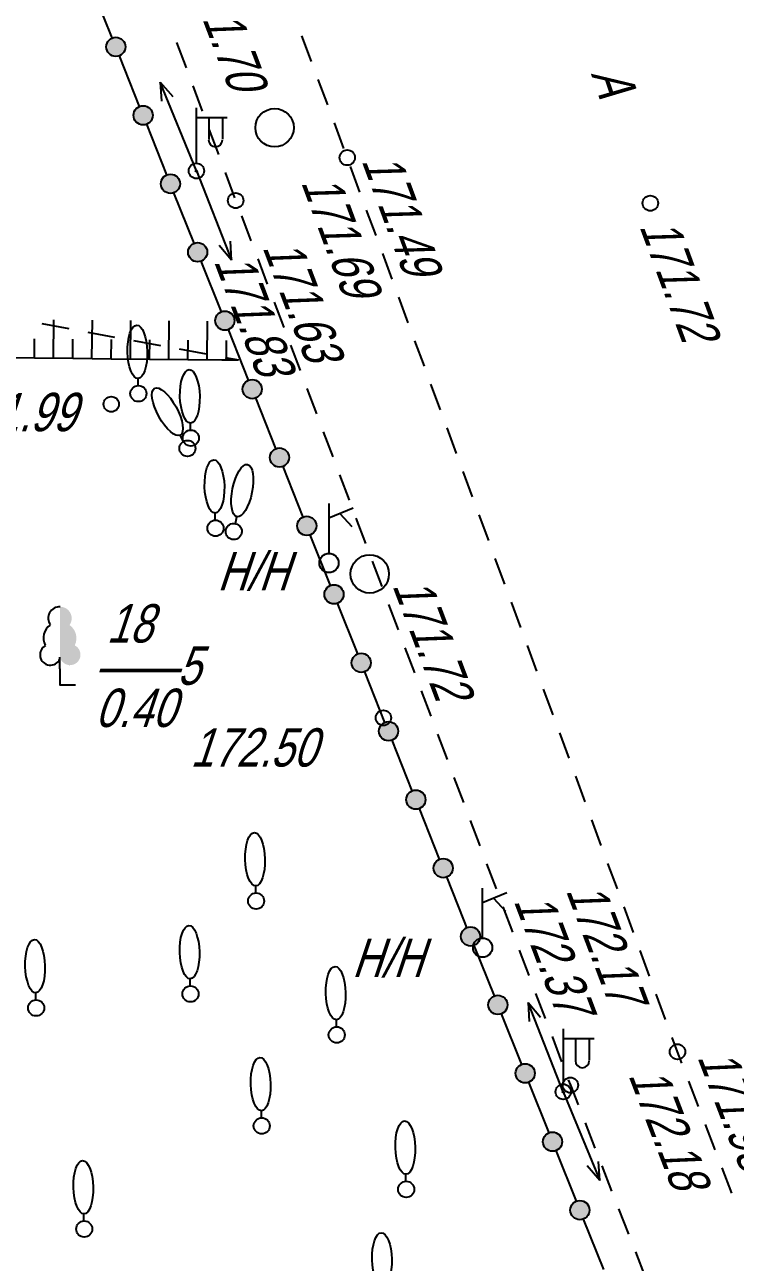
# Model space of a CAD drawing. Header units: metres. Extents: x -584 to -429, y 22748 to 22926.
# Drawn here: x -470.07 to -451.56, y 22813.05 to 22845.28 of the extents above; entities that cross this region are included whole.
import ezdxf
from ezdxf.enums import TextEntityAlignment as Align

# ---------------------------------------------------------------- set-up
doc = ezdxf.new("R2010")
doc.units = ezdxf.units.M
doc.header["$MEASUREMENT"] = 0
for name, color, linetype, lineweight in [('Горизонтали', 7, 'Continuous', 25), ('Граница улицы', 7, 'Continuous', 25), ('Колодцы', 7, 'Continuous', 25), ('Леса и газоны', 7, 'Continuous', 25), ('Ограды', 7, 'Continuous', 25), ('Отдельно стоящее дерево', 7, 'Continuous', 25), ('Откосы', 7, 'Continuous', 25), ('Указатель подз коммуникаций', 7, 'Continuous', 25), ('Фонари', 7, 'Continuous', 25)]:
    doc.layers.add(name, color=color, linetype=linetype, lineweight=lineweight)
doc.styles.add('Style-RUSSIAN_1251 I 0.32289', font='RUSSIAN_1251.shx', dxfattribs={"oblique": 18.5})

# ---------------------------------------------------------------- blocks, each defined once
blk = doc.blocks.new('PIKET_10')
at = {"layer": 'Горизонтали', "color": 7, "linetype": 'Continuous', "lineweight": 25}
blk.add_arc((0, 0), 0.2, 0, 360, dxfattribs=at)
blk = doc.blocks.new('STRFON_4')
at = {"layer": 'Фонари', "color": 7, "linetype": 'Continuous', "lineweight": 25, "flags": 128}
for points in [[(0, 0), (2.5, 0)], [(2.5, 0), (2.025, 0.157)], [(2.5, 0), (2.025, -0.156)]]:
    blk.add_lwpolyline(points, dxfattribs=at)
blk = doc.blocks.new('STRFON_5')
at = {"layer": 'Фонари', "color": 7, "linetype": 'Continuous', "lineweight": 25, "flags": 128}
for points in [[(0, 0), (2.5, 0)], [(2.5, 0), (2.025, 0.158)], [(2.5, 0), (2.025, -0.156)]]:
    blk.add_lwpolyline(points, dxfattribs=at)
blk = doc.blocks.new('STRFON_6')
at = {"layer": 'Фонари', "color": 7, "linetype": 'Continuous', "lineweight": 25, "flags": 128}
for points in [[(0, 0), (2.5, 0)], [(2.5, 0), (2.025, 0.157)], [(2.5, 0), (2.025, -0.156)]]:
    blk.add_lwpolyline(points, dxfattribs=at)
blk = doc.blocks.new('PIKET_17')
at = {"layer": 'Горизонтали', "color": 7, "linetype": 'Continuous', "lineweight": 25}
blk.add_arc((0, 0), 0.2, 0, 360, dxfattribs=at)
blk = doc.blocks.new('PIKET_19')
at = {"layer": 'Горизонтали', "color": 7, "linetype": 'Continuous', "lineweight": 25}
blk.add_arc((0, 0), 0.2, 0, 360, dxfattribs=at)
blk = doc.blocks.new('PIKET_20')
at = {"layer": 'Горизонтали', "color": 7, "linetype": 'Continuous', "lineweight": 25}
blk.add_arc((0, 0), 0.2, 0, 360, dxfattribs=at)
blk = doc.blocks.new('PIKET_21')
at = {"layer": 'Горизонтали', "color": 7, "linetype": 'Continuous', "lineweight": 25}
blk.add_arc((0, 0), 0.2, 0, 360, dxfattribs=at)
blk = doc.blocks.new('PIKET_22')
at = {"layer": 'Горизонтали', "color": 7, "linetype": 'Continuous', "lineweight": 25}
blk.add_arc((0, 0), 0.2, 0, 360, dxfattribs=at)
blk = doc.blocks.new('STRFON_8')
at = {"layer": 'Фонари', "color": 7, "linetype": 'Continuous', "lineweight": 25, "flags": 128}
for points in [[(0, 0), (2.499, 0)], [(2.499, 0), (2.025, 0.157)], [(2.499, 0), (2.025, -0.156)]]:
    blk.add_lwpolyline(points, dxfattribs=at)
blk = doc.blocks.new('msdElementTypeLineString_3')
at = {"layer": 'Граница улицы', "color": 7, "linetype": 'Continuous', "lineweight": 25}
for p, q in [((15.318, 52.852), (15.071, 53.517)), ((15.741, 51.719), (15.493, 52.384)), ((16.163, 50.586), (15.915, 51.251)), ((16.583, 49.451), (16.337, 50.117)), ((17.002, 48.317), (16.756, 48.982)), ((17.421, 47.182), (17.175, 47.848)), ((17.84, 46.048), (17.594, 46.713)), ((18.259, 44.913), (18.013, 45.579)), ((18.678, 43.778), (18.432, 44.444)), ((19.097, 42.644), (18.851, 43.309)), ((19.516, 41.509), (19.27, 42.175)), ((19.935, 40.374), (19.689, 41.04)), ((20.354, 39.24), (20.108, 39.905)), ((20.773, 38.105), (20.527, 38.771)), ((21.192, 36.971), (20.946, 37.636)), ((21.611, 35.836), (21.365, 36.502)), ((22.03, 34.701), (21.784, 35.367)), ((22.449, 33.567), (22.203, 34.232)), ((22.868, 32.432), (22.622, 33.098)), ((23.287, 31.298), (23.041, 31.963)), ((23.705, 30.163), (23.46, 30.828)), ((24.124, 29.028), (23.879, 29.694)), ((24.543, 27.894), (24.298, 28.559)), ((25.4, 25.631), (25.146, 26.294)), ((25.834, 24.502), (25.579, 25.165)), ((26.267, 23.373), (26.013, 24.036))]:
    blk.add_line(p, q, dxfattribs=at)
at = {"layer": 'Граница улицы', "color": 7, "linetype": 'Continuous', "lineweight": 25, "flags": 128}
blk.add_lwpolyline([(24.966, 26.761), (24.853, 27.056), (24.717, 27.425)], dxfattribs=at)
blk = doc.blocks.new('UKAZ')
at = {"layer": 'Указатель подз коммуникаций', "color": 7, "linetype": 'Continuous', "lineweight": 25}
for p, q in [((-0.005, 1.178), (0.628, 1.437)), ((0.001, 0.254), (0.001, 1.549)), ((0.284, 1.292), (0.598, 0.948))]:
    blk.add_line(p, q, dxfattribs=at)
blk.add_arc((0, 0), 0.25, 0, 360, dxfattribs=at)
blk = doc.blocks.new('KOLOD_9')
at = {"layer": 'Колодцы', "color": 7, "linetype": 'Continuous', "lineweight": 25}
blk.add_arc((0, 0), 0.5, 0, 360, dxfattribs=at)
blk = doc.blocks.new('FONAR5_2')
at = {"layer": 'Фонари', "color": 7, "linetype": 'Continuous', "lineweight": 25}
for p, q in [((0.003, 0.2), (0.003, 1.641)), ((0.017, 1.388), (0.805, 1.388)), ((0.322, 1.371), (0.322, 0.816)), ((0.676, 1.378), (0.676, 0.823))]:
    blk.add_line(p, q, dxfattribs=at)
for centre, radius, start, end in [((0.496, 0.809), 0.181, 180, 0), ((0, 0), 0.2, 0, 360), ((0, 0), 0.02, 0, 360)]:
    blk.add_arc(centre, radius, start, end, dxfattribs=at)
blk = doc.blocks.new('PIKET_36')
at = {"layer": 'Горизонтали', "color": 7, "linetype": 'Continuous', "lineweight": 25}
blk.add_arc((0, 0), 0.2, 0, 360, dxfattribs=at)
blk = doc.blocks.new('FONAR5_3')
at = {"layer": 'Фонари', "color": 7, "linetype": 'Continuous', "lineweight": 25}
for p, q in [((0.003, 0.2), (0.003, 1.641)), ((0.017, 1.388), (0.805, 1.388)), ((0.322, 1.371), (0.322, 0.816)), ((0.676, 1.378), (0.676, 0.823))]:
    blk.add_line(p, q, dxfattribs=at)
for centre, radius, start, end in [((0.496, 0.809), 0.181, 180, 0), ((0, 0), 0.2, 0, 360), ((0, 0), 0.02, 0, 360)]:
    blk.add_arc(centre, radius, start, end, dxfattribs=at)
blk = doc.blocks.new('KOLOD_17')
at = {"layer": 'Колодцы', "color": 7, "linetype": 'Continuous', "lineweight": 25}
blk.add_arc((0, 0), 0.5, 0, 360, dxfattribs=at)
blk = doc.blocks.new('UKAZ_1')
at = {"layer": 'Указатель подз коммуникаций', "color": 7, "linetype": 'Continuous', "lineweight": 25}
for p, q in [((-0.005, 1.178), (0.628, 1.437)), ((0.001, 0.254), (0.001, 1.549)), ((0.284, 1.292), (0.598, 0.948))]:
    blk.add_line(p, q, dxfattribs=at)
blk.add_arc((0, 0), 0.25, 0, 360, dxfattribs=at)
blk = doc.blocks.new('DEREVO_93')
at = {"layer": 'Отдельно стоящее дерево', "color": 7, "linetype": 'Continuous', "lineweight": 25, "flags": 128}
blk.add_lwpolyline([(-0.007, 0.21), (-0.007, 0.393)], dxfattribs=at)
at = {"layer": 'Отдельно стоящее дерево', "color": 7, "linetype": 'Continuous', "lineweight": 25}
blk.add_arc((0, 0), 0.21, 0, 360, dxfattribs=at)
blk.add_ellipse((-0.025, 1.088), major_axis=(-0.019, 0.695), ratio=0.369829, dxfattribs=at)
blk = doc.blocks.new('DEREVO_95')
at = {"layer": 'Отдельно стоящее дерево', "color": 7, "linetype": 'Continuous', "lineweight": 25, "flags": 128}
blk.add_lwpolyline([(-0.007, 0.21), (-0.007, 0.393)], dxfattribs=at)
at = {"layer": 'Отдельно стоящее дерево', "color": 7, "linetype": 'Continuous', "lineweight": 25}
blk.add_arc((0, 0), 0.21, 0, 359.99999, dxfattribs=at)
blk.add_ellipse((-0.0255, 1.088), major_axis=(-0.0185, 0.695), ratio=0.3698286, dxfattribs=at)
blk = doc.blocks.new('DEREVO_96')
at = {"layer": 'Отдельно стоящее дерево', "color": 7, "linetype": 'Continuous', "lineweight": 25, "flags": 128}
blk.add_lwpolyline([(-0.007, 0.21), (-0.007, 0.393)], dxfattribs=at)
at = {"layer": 'Отдельно стоящее дерево', "color": 7, "linetype": 'Continuous', "lineweight": 25}
blk.add_arc((0, 0), 0.21, 0, 360, dxfattribs=at)
blk.add_ellipse((-0.026, 1.088), major_axis=(-0.019, 0.695), ratio=0.369829, dxfattribs=at)
blk = doc.blocks.new('DEREVO_97')
at = {"layer": 'Отдельно стоящее дерево', "color": 7, "linetype": 'Continuous', "lineweight": 25, "flags": 128}
blk.add_lwpolyline([(-0.007, 0.21), (-0.007, 0.393)], dxfattribs=at)
at = {"layer": 'Отдельно стоящее дерево', "color": 7, "linetype": 'Continuous', "lineweight": 25}
blk.add_arc((0, 0), 0.21, 0, 359.99999, dxfattribs=at)
blk.add_ellipse((-0.0255, 1.088), major_axis=(-0.0185, 0.695), ratio=0.3698286, dxfattribs=at)
blk = doc.blocks.new('DEREVO_98')
at = {"layer": 'Отдельно стоящее дерево', "color": 7, "linetype": 'Continuous', "lineweight": 25, "flags": 128}
blk.add_lwpolyline([(-0.007, 0.21), (-0.007, 0.393)], dxfattribs=at)
at = {"layer": 'Отдельно стоящее дерево', "color": 7, "linetype": 'Continuous', "lineweight": 25}
blk.add_arc((0, 0), 0.21, 0, 359.99999, dxfattribs=at)
blk.add_ellipse((-0.0255, 1.088), major_axis=(-0.0185, 0.695), ratio=0.3698286, dxfattribs=at)
blk = doc.blocks.new('DEREVO_99')
at = {"layer": 'Отдельно стоящее дерево', "color": 7, "linetype": 'Continuous', "lineweight": 25, "flags": 128}
blk.add_lwpolyline([(-0.007, 0.21), (-0.007, 0.393)], dxfattribs=at)
at = {"layer": 'Отдельно стоящее дерево', "color": 7, "linetype": 'Continuous', "lineweight": 25}
blk.add_arc((0, 0), 0.21, 0, 359.99999, dxfattribs=at)
blk.add_ellipse((-0.0255, 1.088), major_axis=(-0.0185, 0.695), ratio=0.3698286, dxfattribs=at)
blk = doc.blocks.new('DEREVO_100')
at = {"layer": 'Отдельно стоящее дерево', "color": 7, "linetype": 'Continuous', "lineweight": 25, "flags": 128}
blk.add_lwpolyline([(-0.007, 0.21), (-0.007, 0.393)], dxfattribs=at)
at = {"layer": 'Отдельно стоящее дерево', "color": 7, "linetype": 'Continuous', "lineweight": 25}
blk.add_arc((0, 0), 0.21, 0, 359.99999, dxfattribs=at)
blk.add_ellipse((-0.0255, 1.088), major_axis=(-0.0185, 0.695), ratio=0.3698286, dxfattribs=at)
blk = doc.blocks.new('DEREVO_101')
at = {"layer": 'Отдельно стоящее дерево', "color": 7, "linetype": 'Continuous', "lineweight": 25, "flags": 128}
blk.add_lwpolyline([(-0.007, 0.21), (-0.007, 0.393)], dxfattribs=at)
at = {"layer": 'Отдельно стоящее дерево', "color": 7, "linetype": 'Continuous', "lineweight": 25}
blk.add_arc((0, 0), 0.21, 0, 359.99999, dxfattribs=at)
blk.add_ellipse((-0.0255, 1.088), major_axis=(-0.0185, 0.695), ratio=0.3698286, dxfattribs=at)
blk = doc.blocks.new('DEREVO_103')
at = {"layer": 'Отдельно стоящее дерево', "color": 7, "linetype": 'Continuous', "lineweight": 25, "flags": 128}
blk.add_lwpolyline([(-0.007, 0.21), (-0.007, 0.393)], dxfattribs=at)
at = {"layer": 'Отдельно стоящее дерево', "color": 7, "linetype": 'Continuous', "lineweight": 25}
blk.add_arc((0, 0), 0.21, 0, 359.99999, dxfattribs=at)
blk.add_ellipse((-0.0255, 1.088), major_axis=(-0.0185, 0.695), ratio=0.3698286, dxfattribs=at)
blk = doc.blocks.new('DEREVO_104')
at = {"layer": 'Отдельно стоящее дерево', "color": 7, "linetype": 'Continuous', "lineweight": 25, "flags": 128}
blk.add_lwpolyline([(-0.007, 0.21), (-0.007, 0.393)], dxfattribs=at)
at = {"layer": 'Отдельно стоящее дерево', "color": 7, "linetype": 'Continuous', "lineweight": 25}
blk.add_arc((0, 0), 0.21, 0, 360, dxfattribs=at)
blk.add_ellipse((-0.026, 1.088), major_axis=(-0.019, 0.695), ratio=0.369829, dxfattribs=at)
blk = doc.blocks.new('DEREVO_105')
at = {"layer": 'Отдельно стоящее дерево', "color": 7, "linetype": 'Continuous', "lineweight": 25, "flags": 128}
blk.add_lwpolyline([(-0.007, 0.21), (-0.007, 0.393)], dxfattribs=at)
at = {"layer": 'Отдельно стоящее дерево', "color": 7, "linetype": 'Continuous', "lineweight": 25}
blk.add_arc((0, 0), 0.21, 0, 360, dxfattribs=at)
blk.add_ellipse((-0.026, 1.088), major_axis=(-0.019, 0.695), ratio=0.369829, dxfattribs=at)
blk = doc.blocks.new('DEREVO_106')
at = {"layer": 'Отдельно стоящее дерево', "color": 7, "linetype": 'Continuous', "lineweight": 25, "flags": 128}
blk.add_lwpolyline([(-0.007, 0.21), (-0.007, 0.393)], dxfattribs=at)
at = {"layer": 'Отдельно стоящее дерево', "color": 7, "linetype": 'Continuous', "lineweight": 25}
blk.add_arc((0, 0), 0.21, 0, 359.99999, dxfattribs=at)
blk.add_ellipse((-0.0255, 1.088), major_axis=(-0.0185, 0.695), ratio=0.3698286, dxfattribs=at)
blk = doc.blocks.new('DEREVO_107')
at = {"layer": 'Отдельно стоящее дерево', "color": 7, "linetype": 'Continuous', "lineweight": 25, "flags": 128}
blk.add_lwpolyline([(-0.007, 0.21), (-0.007, 0.393)], dxfattribs=at)
at = {"layer": 'Отдельно стоящее дерево', "color": 7, "linetype": 'Continuous', "lineweight": 25}
blk.add_arc((0, 0), 0.21, 0, 359.99999, dxfattribs=at)
blk.add_ellipse((-0.0255, 1.088), major_axis=(-0.0185, 0.695), ratio=0.3698286, dxfattribs=at)
blk = doc.blocks.new('msdElementTypeLineString_22')
at = {"layer": 'Ограды', "linetype": 'Continuous', "lineweight": 25}
h = blk.add_hatch(color=7, dxfattribs=at)
edge = h.paths.add_edge_path()
edge.add_arc((13.581, 43.919), 0.25, 0, 360)
h = blk.add_hatch(color=7, dxfattribs=at)
edge = h.paths.add_edge_path()
edge.add_arc((14.291, 42.136), 0.25, 0, 360)
h = blk.add_hatch(color=7, dxfattribs=at)
edge = h.paths.add_edge_path()
edge.add_arc((15.002, 40.353), 0.25, 0, 360)
h = blk.add_hatch(color=7, dxfattribs=at)
edge = h.paths.add_edge_path()
edge.add_arc((15.712, 38.571), 0.25, 0, 360)
h = blk.add_hatch(color=7, dxfattribs=at)
edge = h.paths.add_edge_path()
edge.add_arc((16.422, 36.788), 0.25, 0, 360)
h = blk.add_hatch(color=7, dxfattribs=at)
edge = h.paths.add_edge_path()
edge.add_arc((17.132, 35.005), 0.25, 0, 360)
h = blk.add_hatch(color=7, dxfattribs=at)
edge = h.paths.add_edge_path()
edge.add_arc((17.843, 33.222), 0.25, 0, 360)
h = blk.add_hatch(color=7, dxfattribs=at)
edge = h.paths.add_edge_path()
edge.add_arc((18.553, 31.44), 0.25, 0, 360)
h = blk.add_hatch(color=7, dxfattribs=at)
edge = h.paths.add_edge_path()
edge.add_arc((19.263, 29.657), 0.25, 0, 360)
h = blk.add_hatch(color=7, dxfattribs=at)
edge = h.paths.add_edge_path()
edge.add_arc((19.973, 27.874), 0.25, 0, 360)
h = blk.add_hatch(color=7, dxfattribs=at)
edge = h.paths.add_edge_path()
edge.add_arc((20.684, 26.091), 0.25, 0, 360)
h = blk.add_hatch(color=7, dxfattribs=at)
edge = h.paths.add_edge_path()
edge.add_arc((21.396, 24.309), 0.25, 0, 360)
h = blk.add_hatch(color=7, dxfattribs=at)
edge = h.paths.add_edge_path()
edge.add_arc((22.108, 22.527), 0.25, 0, 360)
h = blk.add_hatch(color=7, dxfattribs=at)
edge = h.paths.add_edge_path()
edge.add_arc((22.82, 20.745), 0.25, 0, 360)
h = blk.add_hatch(color=7, dxfattribs=at)
edge = h.paths.add_edge_path()
edge.add_arc((23.532, 18.963), 0.25, 0, 360)
h = blk.add_hatch(color=7, dxfattribs=at)
edge = h.paths.add_edge_path()
edge.add_arc((24.244, 17.181), 0.25, 0, 360)
h = blk.add_hatch(color=7, dxfattribs=at)
edge = h.paths.add_edge_path()
edge.add_arc((24.956, 15.399), 0.25, 0, 360)
h = blk.add_hatch(color=7, dxfattribs=at)
edge = h.paths.add_edge_path()
edge.add_arc((25.668, 13.617), 0.25, 0, 360)
at = {"layer": 'Ограды', "color": 7, "linetype": 'Continuous', "lineweight": 25}
for p, q in [((13.489, 44.151), (12.963, 45.469)), ((14.199, 42.368), (13.674, 43.687)), ((14.909, 40.585), (14.384, 41.904)), ((15.619, 38.803), (15.094, 40.121)), ((16.33, 37.02), (15.804, 38.338)), ((17.04, 35.237), (16.515, 36.555)), ((17.75, 33.454), (17.225, 34.773)), ((18.46, 31.672), (17.935, 32.99)), ((19.171, 29.889), (18.645, 31.207)), ((19.881, 28.106), (19.356, 29.424)), ((20.591, 26.323), (20.066, 27.641)), ((21.303, 24.541), (20.776, 25.859)), ((22.015, 22.759), (21.488, 24.077)), ((23.439, 19.195), (22.912, 20.512)), ((24.151, 17.413), (23.625, 18.73)), ((24.863, 15.631), (24.337, 16.948)), ((25.575, 13.848), (25.049, 15.166)), ((26.287, 12.066), (25.761, 13.384))]:
    blk.add_line(p, q, dxfattribs=at)
at = {"layer": 'Ограды', "color": 7, "linetype": 'Continuous', "lineweight": 25, "flags": 128}
blk.add_lwpolyline([(22.727, 20.977), (22.644, 21.183), (22.2, 22.295)], dxfattribs=at)
at = {"layer": 'Ограды', "color": 7, "linetype": 'Continuous', "lineweight": 25}
for centre in [(13.581, 43.919), (13.581, 43.919), (14.291, 42.136), (14.291, 42.136), (15.002, 40.353), (15.002, 40.353), (15.712, 38.571), (15.712, 38.571), (16.422, 36.788), (16.422, 36.788), (17.132, 35.005), (17.132, 35.005), (17.843, 33.222), (17.843, 33.222), (18.553, 31.44), (18.553, 31.44), (19.263, 29.657), (19.263, 29.657), (19.973, 27.874), (19.973, 27.874), (20.684, 26.091), (20.684, 26.091), (21.396, 24.309), (21.396, 24.309), (22.108, 22.527), (22.108, 22.527), (22.82, 20.745), (22.82, 20.745), (23.532, 18.963), (23.532, 18.963), (24.244, 17.181), (24.244, 17.181), (24.956, 15.399), (24.956, 15.399), (25.668, 13.617), (25.668, 13.617)]:
    blk.add_circle(centre, 0.25, dxfattribs=at)
blk = doc.blocks.new('LISTVL')
at = {"layer": 'Леса и газоны', "linetype": 'Continuous', "lineweight": 25}
blk.add_hatch(color=7, dxfattribs=at).paths.add_polyline_path([(0, 0.716, 1.560755), (0.385, 1.024), (0.388, 1.03, 0.363475), (0.254, 1.552), (0.254, 1.559, 0.605867), (0, 2.03)])
at = {"layer": 'Леса и газоны', "color": 7, "linetype": 'Continuous', "lineweight": 25}
blk.add_line((0.25, 0.511), (0.251, 0.511), dxfattribs=at)
at = {"layer": 'Леса и газоны', "color": 7, "linetype": 'Continuous', "lineweight": 25, "flags": 128}
for points in [[(0, 0.41), (0, 0.716)], [(0, 0.41), (0, 0), (0.403, 0)]]:
    blk.add_lwpolyline(points, dxfattribs=at)
at = {"layer": 'Леса и газоны', "color": 7, "linetype": 'Continuous', "lineweight": 25}
for centre, radius, start, end in [((-0.004, 1.728), 0.302, 87.9054, 214.1094), ((-0.01, 1.211), 0.42, 125.6529, 205.5526), ((-0.248, 0.781), 0.271, 117.6072, 335.8238)]:
    blk.add_arc(centre, radius, start, end, dxfattribs=at)
blk = doc.blocks.new('msdElementTypeLineString_27')
at = {"layer": 'Откосы', "color": 7, "linetype": 'Continuous', "lineweight": 25}
for p, q in [((19.623, 1.048), (19.633, 2.048)), ((20.623, 1.039), (20.633, 2.038)), ((21.623, 1.029), (21.633, 2.029)), ((22.623, 1.019), (22.633, 2.019)), ((23.623, 1.009), (23.633, 2.009)), ((19.123, 1.053), (19.128, 1.553)), ((20.123, 1.043), (20.128, 1.543)), ((21.123, 1.034), (21.128, 1.534)), ((22.123, 1.024), (22.128, 1.524)), ((23.123, 1.014), (23.128, 1.514)), ((24.123, 1.004), (24.128, 1.504)), ((18.123, 1.063), (19.123, 1.053)), ((19.123, 1.053), (20.123, 1.043)), ((20.123, 1.043), (21.123, 1.034)), ((21.123, 1.034), (22.123, 1.024)), ((22.123, 1.024), (23.123, 1.014)), ((24.123, 1.004), (24.438, 1.001))]:
    blk.add_line(p, q, dxfattribs=at)
at = {"layer": 'Откосы', "color": 7, "linetype": 'Continuous', "lineweight": 25, "flags": 128}
blk.add_lwpolyline([(23.123, 1.014), (24.009, 1.005), (24.123, 1.004)], dxfattribs=at)
blk = doc.blocks.new('msdElementTypeLineString_51')
at = {"layer": 'Откосы', "color": 7, "linetype": 'Continuous', "lineweight": 25}
for p, q in [((11.673, 0.946), (12.374, 0.817)), ((12.866, 0.726), (13.566, 0.597)), ((14.058, 0.506), (14.759, 0.376)), ((15.25, 0.286), (15.951, 0.156)), ((16.443, 0.065), (16.793, 0.001))]:
    blk.add_line(p, q, dxfattribs=at)
blk = doc.blocks.new('msdElementTypeLineString_53')
at = {"layer": 'Граница улицы', "color": 7, "linetype": 'Continuous', "lineweight": 25}
for p, q in [((20.33, 44.163), (20.577, 43.504)), ((20.752, 43.036), (20.998, 42.377)), ((21.174, 41.909), (21.42, 41.25)), ((21.595, 40.782), (21.842, 40.123)), ((22.018, 39.655), (22.267, 38.998)), ((22.444, 38.53), (22.693, 37.872)), ((22.87, 37.405), (23.119, 36.747)), ((23.296, 36.279), (23.545, 35.621)), ((23.721, 35.154), (23.97, 34.496)), ((24.147, 34.028), (24.396, 33.37)), ((24.573, 32.903), (24.822, 32.245)), ((24.999, 31.777), (25.247, 31.119)), ((25.424, 30.652), (25.673, 29.994)), ((25.85, 29.526), (26.099, 28.868)), ((26.276, 28.401), (26.525, 27.743)), ((26.702, 27.275), (26.95, 26.618)), ((27.127, 26.15), (27.376, 25.492)), ((27.553, 25.024), (27.802, 24.367)), ((27.979, 23.899), (28.228, 23.241)), ((28.405, 22.774), (28.653, 22.116)), ((28.83, 21.648), (29.079, 20.99)), ((29.256, 20.523), (29.505, 19.865)), ((29.682, 19.397), (29.931, 18.739)), ((30.108, 18.272), (30.356, 17.614)), ((30.969, 16.024), (31.224, 15.369)), ((31.406, 14.903), (31.661, 14.248)), ((31.843, 13.782), (32.098, 13.127)), ((32.28, 12.661), (32.535, 12.006))]:
    blk.add_line(p, q, dxfattribs=at)
at = {"layer": 'Граница улицы', "color": 7, "linetype": 'Continuous', "lineweight": 25, "flags": 128}
blk.add_lwpolyline([(30.533, 17.146), (30.587, 17.006), (30.787, 16.49)], dxfattribs=at)
blk = doc.blocks.new('msdElementTypeTextNode_6')
at = {"layer": 'Леса и газоны', "color": 7, "linetype": 'Continuous', "lineweight": 25, "style": 'Style-RUSSIAN_1251 I 0.32289', "oblique": 18.5, "width": 0.8}
for s, p in [(' 18', (0, 1.1)), ('——5', (0, 0)), ('0.40', (0, -1.1))]:
    blk.add_text(s, height=1, dxfattribs=at).set_placement(p, align=Align.MIDDLE_LEFT)

msp = doc.modelspace()

# ---------------------------------------------------------------- block references
at = {"layer": 'Горизонтали', "color": 7, "linetype": 'Continuous', "lineweight": 25}
for name, p in [('PIKET_19', (-461.665, 22841.823)), ('PIKET_22', (-464.572, 22840.705)), ('PIKET_36', (-453.772, 22840.636)), ('PIKET_10', (-460.724, 22827.229)), ('PIKET_20', (-453.064, 22818.531)), ('PIKET_21', (-455.854, 22817.661))]:
    msp.add_blockref(name, p, dxfattribs=at)
at = {"layer": 'Горизонтали', "color": 7, "linetype": 'Continuous', "lineweight": 25, "xscale": 1.000000420064628, "yscale": 1.000000420064628, "zscale": 1.000000420064628, "rotation": 296.8349509547081}
msp.add_blockref('PIKET_17', (-467.813, 22835.4), dxfattribs=at)
at = {"layer": 'Граница улицы', "color": 7, "linetype": 'Continuous', "lineweight": 25}
for name, p in [('msdElementTypeLineString_53', (-486.441, 22800.655)), ('msdElementTypeLineString_3', (-477.917, 22791.475))]:
    msp.add_blockref(name, p, dxfattribs=at)
at = {"layer": 'Колодцы', "color": 7, "linetype": 'Continuous', "lineweight": 25}
for name, p in [('KOLOD_17', (-463.559, 22842.603)), ('KOLOD_9', (-461.079, 22830.978))]:
    msp.add_blockref(name, p, dxfattribs=at)
at = {"layer": 'Леса и газоны', "color": 7, "linetype": 'Continuous', "lineweight": 25}
for name, p in [('LISTVL', (-469.149, 22828.093)), ('msdElementTypeTextNode_6', (-468.237, 22828.591))]:
    msp.add_blockref(name, p, dxfattribs=at)
at = {"layer": 'Ограды', "color": 7, "linetype": 'Continuous', "lineweight": 25}
msp.add_blockref('msdElementTypeLineString_22', (-481.274, 22800.789), dxfattribs=at)
at = {"layer": 'Отдельно стоящее дерево', "color": 7, "linetype": 'Continuous', "lineweight": 25}
for name, p in [('DEREVO_107', (-467.106, 22835.676)), ('DEREVO_106', (-465.74, 22834.517)), ('DEREVO_104', (-465.098, 22832.169)), ('DEREVO_99', (-464.041, 22822.457)), ('DEREVO_100', (-465.748, 22820.038)), ('DEREVO_101', (-469.77, 22819.673)), ('DEREVO_98', (-461.94, 22818.971)), ('DEREVO_96', (-463.894, 22816.6)), ('DEREVO_95', (-460.13, 22814.946)), ('DEREVO_97', (-468.516, 22813.913)), ('DEREVO_93', (-460.737, 22812.034))]:
    msp.add_blockref(name, p, dxfattribs=at)
for name, p, rotation in [('DEREVO_105', (-465.829, 22834.248), 27.19599237178409), ('DEREVO_103', (-464.621, 22832.083), 346.9240761281993)]:
    msp.add_blockref(name, p, dxfattribs=dict(at, rotation=rotation))
at = {"layer": 'Откосы', "color": 7, "linetype": 'Continuous', "lineweight": 25}
for name, p in [('msdElementTypeLineString_51', (-481.293, 22836.552)), ('msdElementTypeLineString_27', (-488.938, 22835.552))]:
    msp.add_blockref(name, p, dxfattribs=at)
at = {"layer": 'Указатель подз коммуникаций', "color": 7, "linetype": 'Continuous', "lineweight": 25}
for name, p in [('UKAZ', (-462.141, 22831.264)), ('UKAZ_1', (-458.14, 22821.244))]:
    msp.add_blockref(name, p, dxfattribs=at)
at = {"layer": 'Фонари', "color": 7, "linetype": 'Continuous', "lineweight": 25}
for name, p, xscale, yscale, zscale, rotation in [('STRFON_8', (-465.595, 22841.477), 0.9999982897830623, 0.9999982897830623, 0.9999982897830623, 112.0970426924507), ('STRFON_4', (-465.595, 22841.477), 0.9999997120565671, 0.9999997120565671, 0.9999997120565671, 291.4024251559013), ('STRFON_6', (-456.039, 22817.488), 0.9999997120565671, 0.9999997120565671, 0.9999997120565671, 111.4024251559012), ('STRFON_5', (-456.039, 22817.488), 1.00000165754338, 1.00000165754338, 1.00000165754338, 292.3304016012336)]:
    msp.add_blockref(name, p, dxfattribs=dict(at, xscale=xscale, yscale=yscale, zscale=zscale, rotation=rotation))
for name, p in [('FONAR5_2', (-465.595, 22841.477)), ('FONAR5_3', (-456.039, 22817.488))]:
    msp.add_blockref(name, p, dxfattribs=at)

# ---------------------------------------------------------------- texts
at = {"layer": 'Горизонтали', "color": 7, "linetype": 'Continuous', "lineweight": 25, "style": 'Style-RUSSIAN_1251 I 0.32289', "oblique": 18.5, "width": 0.799996}
for s, rotation, p in [('171.49', 290.2673, (-460.36, 22842.094)), ('171.63', 290.7209, (-462.945, 22839.847)), ('172.17', 290.7209, (-455.044, 22823.091)), ('171.98', 291.0093, (-451.622, 22818.755))]:
    msp.add_text(s, height=1, rotation=rotation, dxfattribs=at).set_placement(p, align=Align.TOP_LEFT)
for s, rotation, p in [('171.69', 290.2673, (-462.875, 22841.185)), ('171.72', 290.2673, (-454.063, 22840.04)), ('171.83', 290.7209, (-465.145, 22839.127)), ('172.37', 290.7209, (-457.338, 22822.466)), ('172.18', 291.0093, (-454.351, 22817.926))]:
    msp.add_text(s, height=1, rotation=rotation, dxfattribs=at).set_placement(p)
for s, p in [('171.99', (-472.019, 22834.696)), ('172.50', (-465.756, 22825.959))]:
    msp.add_text(s, height=1, dxfattribs=at).set_placement(p)
at = {"layer": 'Граница улицы', "color": 7, "linetype": 'Continuous', "lineweight": 25, "style": 'Style-RUSSIAN_1251 I 0.32289', "oblique": 18.5, "width": 0.799996}
msp.add_text('А', height=1, rotation=288.8931, dxfattribs=at).set_placement((-455.322, 22844.013))
at = {"layer": 'Колодцы', "color": 7, "linetype": 'Continuous', "lineweight": 25, "style": 'Style-RUSSIAN_1251 I 0.32289', "oblique": 18.5, "width": 0.799996}
for s, p in [('171.70', (-465.868, 22846.56)), ('171.72', (-460.498, 22830.682))]:
    msp.add_text(s, height=1, rotation=290.7209, dxfattribs=at).set_placement(p)
at = {"layer": 'Указатель подз коммуникаций', "color": 7, "linetype": 'Continuous', "lineweight": 25, "style": 'Style-RUSSIAN_1251 I 0.32289', "oblique": 18.5}
for width, p in [(0.8, (-465.056, 22830.547)), (0.799996, (-461.549, 22820.475))]:
    msp.add_text('Н/Н', height=1, dxfattribs=dict(at, width=width)).set_placement(p)

doc.saveas('drawing.dxf')
